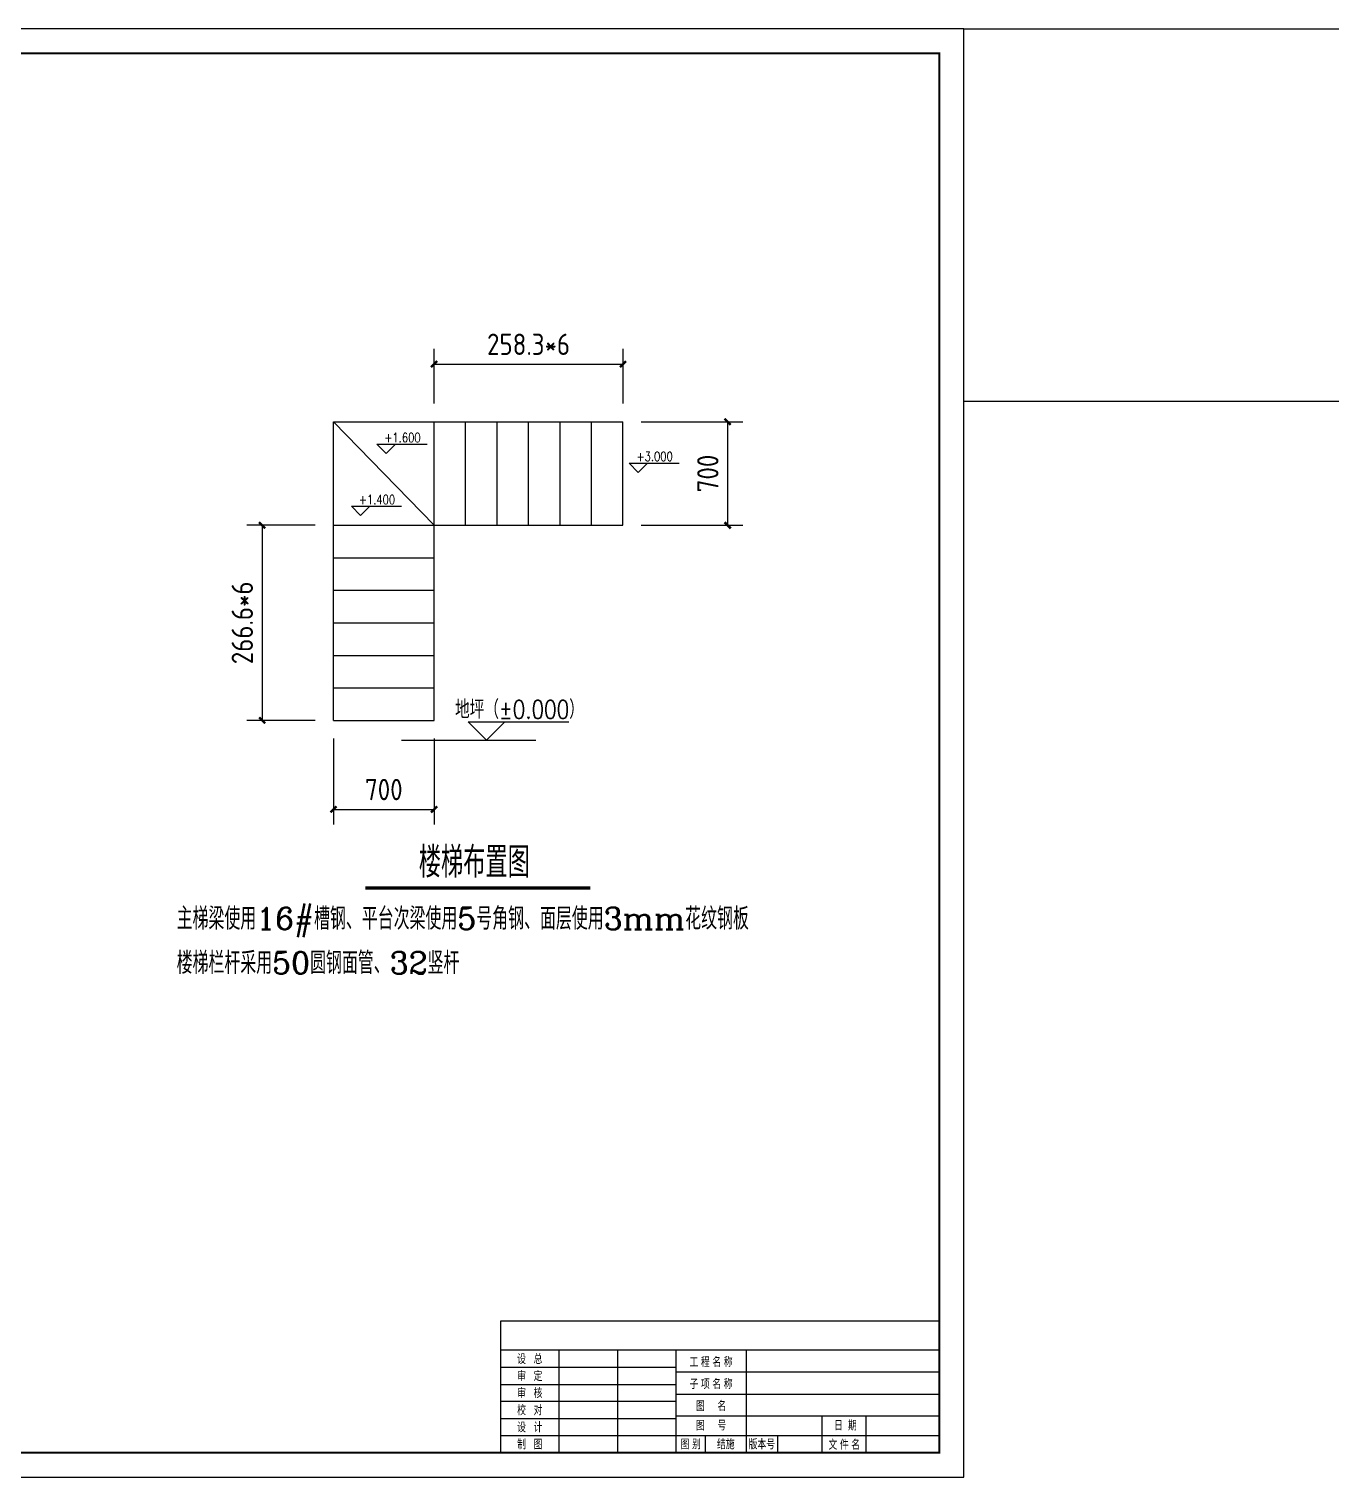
# Model space of a CAD drawing. Extents: x 1129386 to 1651949, y 463500 to 493200.
# Drawn here: x 1432137 to 1453503, y 469440 to 493200 of the extents above; entities that cross this region are included whole.
import ezdxf
from ezdxf.enums import TextEntityAlignment as Align

# ---------------------------------------------------------------- set-up
doc = ezdxf.new("R2010")
doc.units = 0
doc.header["$LTSCALE"] = 1000
doc.header["$MEASUREMENT"] = 0
for name, color, linetype in [('1', 7, 'Continuous'), ('8', 8, 'Continuous'), ('DIM_SYMB', 3, 'Continuous'), ('DOTE', 1, 'Continuous'), ('PUB_DIM', 3, 'Continuous'), ('PUB_TEXT', 7, 'Continuous')]:
    doc.layers.add(name, color=color, linetype=linetype)
doc.styles.add('_HZTXT', font='txt.shx', dxfattribs={"width": 0.8, "bigfont": 'hztxt.shx'})
doc.styles.add('_TCH_LABEL', font='COMPLEX', dxfattribs={"bigfont": 'GBCBIG'})
doc.styles.get("Standard").update_dxf_attribs({"font": 'gbenor.shx', "bigfont": 'gbcbig.shx'})
doc.styles.add('XKB', font='tjtxt.shx', dxfattribs={"width": 0.7, "bigfont": 'tssdchn.shx'})
doc.dimstyles.get("Standard").update_dxf_attribs({"dimscale": 100, "dimtxt": 3.5, "dimasz": 1, "dimexe": 2.5, "dimexo": 3, "dimgap": 1.5, "dimtad": 1, "dimdec": 0, "dimzin": 0, "dimdsep": 46, "dimtxsty": 'Standard', "dimblk": 'ARCHTICK', "dimcen": 0.09, "dimadec": 0, "dimazin": 0, "dimtfac": 1, "dimtdec": 0, "dimtix": 1, "dimtmove": 2, "dimatfit": 3, "dimldrblk": 'ARCHTICK', "dimfxl": 0, "dimtolj": 1, "dimtzin": 0, "dimarcsym": 0})

# ---------------------------------------------------------------- blocks, each defined once
blk = doc.blocks.new('_ArchTick')
at = {"color": 0, "linetype": 'ByBlock', "const_width": 0.4}
blk.add_lwpolyline([(-0.5, -0.5), (0.5, 0.5)], dxfattribs=at)
blk = doc.blocks.new('*D145')
at = {"color": 0, "lineweight": -2}
for p, q in [((1436835, 485056), (1435713, 485056)), ((1435963, 485056), (1435963, 481856)), ((1436835, 481856), (1435713, 481856))]:
    blk.add_line(p, q, dxfattribs=at)
at = {"layer": 'Defpoints', "color": 0}
for p in [(1437135, 485056), (1435963, 481856), (1437135, 481856)]:
    blk.add_point(p, dxfattribs=at)
at = {"color": 0, "lineweight": -2, "xscale": 100, "yscale": 100, "zscale": 100}
for p, rotation in [((1435963, 485056), 90), ((1435963, 481856), 270)]:
    blk.add_blockref('_ArchTick', p, dxfattribs=dict(at, rotation=rotation))
at = {"color": 0, "insert": (1435638, 483456), "char_height": 350, "attachment_point": 5, "rotation": 90}
blk.add_mtext('\\A1;266.6*6', dxfattribs=at)
blk = doc.blocks.new('*D146')
at = {"color": 0, "lineweight": -2}
for p, q in [((1438785, 487056), (1438785, 487951)), ((1441885, 487056), (1441885, 487951)), ((1438785, 487701), (1441885, 487701))]:
    blk.add_line(p, q, dxfattribs=at)
at = {"layer": 'Defpoints', "color": 0}
for p in [(1441885, 487701), (1438785, 486756), (1441885, 486756)]:
    blk.add_point(p, dxfattribs=at)
at = {"color": 0, "lineweight": -2, "xscale": 100, "yscale": 100, "zscale": 100, "rotation": 180}
blk.add_blockref('_ArchTick', (1438785, 487701), dxfattribs=at)
at = {"color": 0, "lineweight": -2, "xscale": 100, "yscale": 100, "zscale": 100}
blk.add_blockref('_ArchTick', (1441885, 487701), dxfattribs=at)
at = {"color": 0, "insert": (1440335, 488026), "char_height": 350, "attachment_point": 5}
blk.add_mtext('\\A1;258.3*6', dxfattribs=at)
blk = doc.blocks.new('*D147')
at = {"color": 0, "lineweight": -2}
for p, q in [((1437135, 481556), (1437135, 480145)), ((1438785, 481556), (1438785, 480145)), ((1437135, 480395), (1438785, 480395))]:
    blk.add_line(p, q, dxfattribs=at)
at = {"layer": 'Defpoints', "color": 0}
for p in [(1437135, 481856), (1438785, 481856), (1438785, 480395)]:
    blk.add_point(p, dxfattribs=at)
at = {"color": 0, "lineweight": -2, "xscale": 100, "yscale": 100, "zscale": 100, "rotation": 180}
blk.add_blockref('_ArchTick', (1437135, 480395), dxfattribs=at)
at = {"color": 0, "lineweight": -2, "xscale": 100, "yscale": 100, "zscale": 100}
blk.add_blockref('_ArchTick', (1438785, 480395), dxfattribs=at)
at = {"color": 0, "insert": (1437960, 480720), "char_height": 350, "attachment_point": 5}
blk.add_mtext('\\A1;700', dxfattribs=at)
blk = doc.blocks.new('*D148')
at = {"color": 0, "lineweight": -2}
for p, q in [((1442185, 486756), (1443852, 486756)), ((1443602, 486756), (1443602, 485056)), ((1442185, 485056), (1443852, 485056))]:
    blk.add_line(p, q, dxfattribs=at)
at = {"layer": 'Defpoints', "color": 0}
for p in [(1441885, 486756), (1441885, 485056), (1443602, 485056)]:
    blk.add_point(p, dxfattribs=at)
at = {"color": 0, "lineweight": -2, "xscale": 100, "yscale": 100, "zscale": 100}
for p, rotation in [((1443602, 486756), 90), ((1443602, 485056), 270)]:
    blk.add_blockref('_ArchTick', p, dxfattribs=dict(at, rotation=rotation))
at = {"color": 0, "insert": (1443277, 485906), "char_height": 350, "attachment_point": 5, "rotation": 90}
blk.add_mtext('\\A1;700', dxfattribs=at)

msp = doc.modelspace()

# ---------------------------------------------------------------- linework, layer by layer
at = {"color": 3}
for p, q in [((1438784.9, 485055.8), (1437134.9, 486755.8)), ((1438784.9, 485055.8), (1438784.9, 486755.8)), ((1439301.6, 485055.8), (1439301.6, 486755.8)), ((1439818.2, 485055.8), (1439818.2, 486755.8)), ((1440334.9, 485055.8), (1440334.9, 486755.8)), ((1440851.6, 485055.8), (1440851.6, 486755.8)), ((1441368.2, 485055.8), (1441368.2, 486755.8)), ((1437134.9, 485055.8), (1438784.9, 485055.8)), ((1437134.9, 484522.4), (1438784.9, 484522.4)), ((1437134.9, 483989.1), (1438784.9, 483989.1)), ((1437134.9, 483455.8), (1438784.9, 483455.8)), ((1437134.9, 482922.4), (1438784.9, 482922.4)), ((1437134.9, 482389.1), (1438784.9, 482389.1)), ((1437134.9, 481855.8), (1438784.9, 481855.8))]:
    msp.add_line(p, q, dxfattribs=at)
for p, q in [((1438784.9, 485055.8), (1441884.9, 485055.8)), ((1438250.1, 481528.8), (1440454.2, 481528.8))]:
    msp.add_line(p, q)
at = {"layer": '1', "ltscale": 0.5}
msp.add_lwpolyline([(1413835.5, 469440.1), (1447475.4, 469440.1), (1447475.4, 493200), (1413835.5, 493200)], close=True, dxfattribs=at)
at = {"layer": '1', "color": 8}
msp.add_lwpolyline([(1447475.4, 493200), (1454730.3, 493200), (1454730.3, 487087.1), (1447475.4, 487087.1)], close=True, dxfattribs=at)
at = {"layer": '1'}
for points in [[(1447075.4, 471520.1), (1439875.4, 471520.1)], [(1440835.4, 469840.1), (1440835.4, 471520.1)], [(1441795.4, 471520.1), (1441795.4, 469840.1)], [(1442755.4, 469840.1), (1442755.4, 471520.1)], [(1443904.4, 471520.1), (1443904.4, 469840.1)], [(1442755.4, 471240.1), (1439875.4, 471240.1)], [(1447075.4, 471160.1), (1442755.4, 471160.1)], [(1439875.4, 470960.1), (1442755.4, 470960.1)], [(1442755.4, 470800.1), (1447075.4, 470800.1)], [(1442755.4, 470680.1), (1439875.4, 470680.1)], [(1439875.4, 470400.1), (1442755.4, 470400.1)], [(1447075.4, 470440.1), (1442755.4, 470440.1)], [(1445155.4, 469840.1), (1445155.4, 470440.1)], [(1445875.4, 470120.1), (1445875.4, 470440.1)], [(1439875.4, 470120.1), (1447075.4, 470120.1)], [(1443237.9, 469840.1), (1443237.9, 470120.1)], [(1444421.4, 470120.1), (1444421.4, 469840.1)], [(1445875.4, 469840.1), (1445875.4, 470163.9)]]:
    msp.add_lwpolyline(points, dxfattribs=at)
at = {"layer": '8', "ltscale": 0.5, "const_width": 32}
msp.add_lwpolyline([(1414835.5, 469840.1), (1447075.4, 469840.1), (1447075.4, 492800), (1414835.5, 492800)], close=True, dxfattribs=at)
at = {"layer": '8'}
msp.add_lwpolyline([(1447075.4, 472000.1), (1439875.4, 472000.1), (1439875.4, 469840.1)], dxfattribs=at)
at = {"layer": 'DIM_SYMB', "const_width": 52.5}
msp.add_lwpolyline([(1437655.4, 479103.6), (1441351.6, 479103.6)], dxfattribs=at)
at = {"layer": 'DOTE', "color": 2}
for p, q in [((1437134.9, 481855.8), (1437134.9, 486755.8)), ((1437134.9, 486755.8), (1441884.9, 486755.8))]:
    msp.add_line(p, q, dxfattribs=at)
at = {"layer": 'DOTE'}
for p, q in [((1441884.9, 485055.8), (1441884.9, 486755.8)), ((1438784.9, 481855.8), (1438784.9, 485055.8))]:
    msp.add_line(p, q, dxfattribs=at)
at = {"layer": 'PUB_DIM'}
for p, q in [((1437846.5, 486385.1), (1438670.1, 486385.1)), ((1437996.5, 486235.1), (1437846.5, 486385.1)), ((1438144.7, 486383.3), (1437996.5, 486235.1)), ((1441984.8, 486074.5), (1442808.5, 486074.5)), ((1442134.9, 485924.4), (1441984.8, 486074.5)), ((1442283.1, 486072.6), (1442134.9, 485924.4)), ((1437428.1, 485367.7), (1438251.7, 485367.7)), ((1437578.2, 485217.7), (1437428.1, 485367.7)), ((1437726.4, 485365.9), (1437578.2, 485217.7)), ((1439346.4, 481828.8), (1440993.7, 481828.8)), ((1439646.5, 481528.8), (1439346.4, 481828.8)), ((1439942.9, 481825.1), (1439646.5, 481528.8))]:
    msp.add_line(p, q, dxfattribs=at)

# ---------------------------------------------------------------- texts
at = {"color": 4, "style": '_TCH_LABEL'}
for s, p in [('主梯梁使用16#槽钢、平台次梁使用5号角钢、面层使用3mm花纹钢板', (1434560.3, 478421.4)), ('楼梯栏杆采用50圆钢面管、32竖杆', (1434560.3, 477695.2))]:
    msp.add_text(s, height=362.88, dxfattribs=at).set_placement(p)
at = {"layer": '1', "style": 'XKB', "width": 0.7}
for s, p in [('设   总', (1440355.4, 471294.8)), ('工 程 名 称', (1443329.9, 471243.9)), ('审   定', (1440355.4, 471014.8)), ('子 项 名 称', (1443329.9, 470883.9)), ('审   核', (1440355.4, 470734.8)), ('图     名', (1443329.9, 470523.9)), ('校   对', (1440355.4, 470454.8)), ('设   计', (1440355.4, 470174.8)), ('图     号', (1443329.9, 470203.9)), ('日  期', (1445534, 470203.9)), ('制   图', (1440355.4, 469894.8)), ('图 别', (1442996.7, 469897.2)), ('结施', (1443571.2, 469897.2)), ('版本号', (1444162.9, 469896.2)), ('文 件 名', (1445515.4, 469887.4))]:
    msp.add_text(s, height=160, dxfattribs=at).set_placement(p, align=Align.CENTER)
at = {"layer": 'PUB_DIM', "style": '_HZTXT', "width": 0.8}
for s, height, p in [('+1.600', 150.05, (1438266.1, 486495.7)), ('+3.000', 150.05, (1442404.5, 486185.1)), ('+1.400', 150.05, (1437847.8, 485478.4)), ('地坪（±0.000）', 300.1, (1440185.7, 482050.1))]:
    msp.add_text(s, height=height, dxfattribs=at).set_placement(p, align=Align.MIDDLE)
at = {"layer": 'PUB_TEXT'}
msp.add_text('楼梯布置图', height=506.38, dxfattribs=at).set_placement((1438533.6, 479274.7))

# ---------------------------------------------------------------- dimensions: what is measured, and where the dimension line sits
for base, p1, p2, text, picture, middle in [((1441884.9, 487700.6), (1438784.9, 486755.8), (1441884.9, 486755.8), '258.3*6', '*D146', (1440334.9, 488025.6)), ((1438784.9, 480394.9), (1437134.9, 481855.8), (1438784.9, 481855.8), '700', '*D147', (1437959.9, 480719.9))]:
    dim = msp.add_linear_dim(base=base, p1=p1, p2=p2, text=text, dimstyle='Standard')
    dim.commit()
    dim.dimension.update_dxf_attribs({"geometry": picture, "text_midpoint": middle})
for base, p1, p2, text, picture, middle in [((1443601.6, 485055.8), (1441884.9, 486755.8), (1441884.9, 485055.8), '700', '*D148', (1443276.6, 485905.8)), ((1435962.8, 481855.8), (1437134.9, 485055.8), (1437134.9, 481855.8), '266.6*6', '*D145', (1435637.8, 483455.8))]:
    dim = msp.add_linear_dim(base=base, p1=p1, p2=p2, angle=90, text=text, dimstyle='Standard')
    dim.commit()
    dim.dimension.update_dxf_attribs({"geometry": picture, "text_midpoint": middle})

doc.saveas('drawing.dxf')
